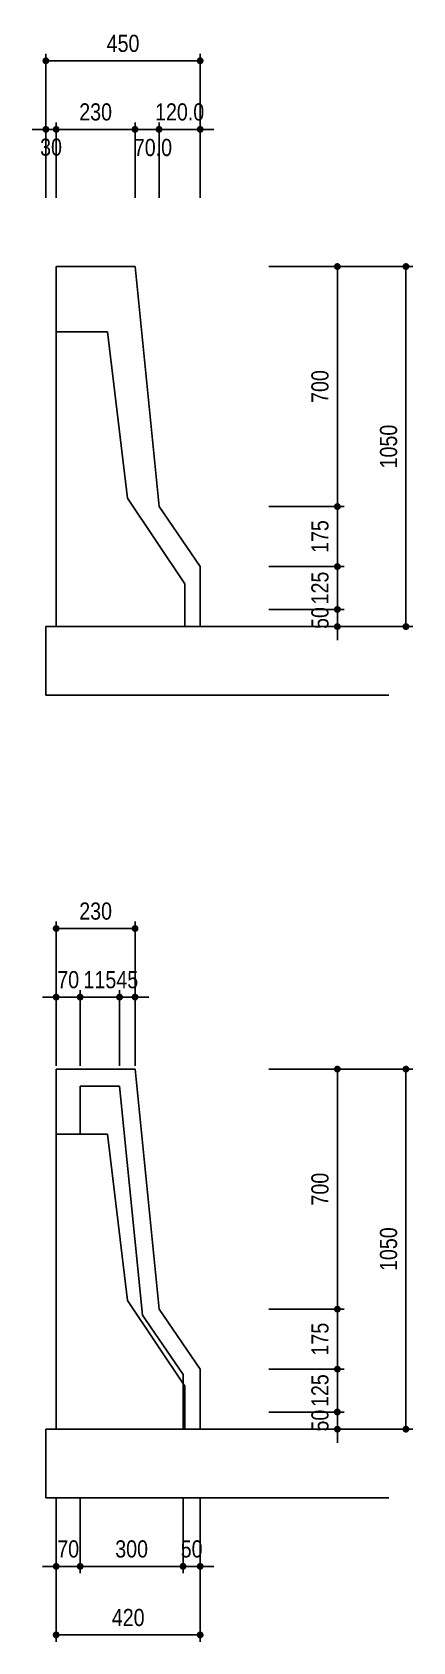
# Model space of a CAD drawing. Header units: millimetres. Extents: x 659 to 5564, y -1893 to 2801.
# Drawn here: x 4454 to 5564, y -1893 to 2801 of the extents above; entities that cross this region are included whole.
import ezdxf

# ---------------------------------------------------------------- set-up
doc = ezdxf.new("R2010")
doc.units = ezdxf.units.MM
doc.header["$LTSCALE"] = 200
doc.layers.add('Bar', color=1, linetype='Continuous')
doc.layers.add('DIM1', color=1, linetype='Continuous')
doc.styles.get("Standard").update_dxf_attribs({"font": 'ARIALN.TTF'})
doc.dimstyles.new('일반도면_0020', dxfattribs={"dimtxt": 50, "dimasz": 20, "dimexe": 20, "dimexo": 200, "dimgap": 25, "dimtad": 1, "dimdec": 0, "dimzin": 0, "dimdsep": 46, "dimtxsty": 'Standard', "dimblk": 'DOT', "dimcen": -100, "dimclrd": 1, "dimclre": 1, "dimclrt": 2, "dimadec": 8, "dimazin": 0, "dimtfac": 1, "dimtdec": 4, "dimtix": 1, "dimtmove": 2, "dimatfit": 3, "dimfxl": 1, "dimtolj": 1, "dimtzin": 0, "dimarcsym": 0})

# ---------------------------------------------------------------- blocks, each defined once
blk = doc.blocks.new('_Dot')
at = {"layer": 'DIM1'}
blk.add_line((0, 0), (-1, 0), dxfattribs=at)
at = {"layer": 'DIM1', "const_width": 0.5}
blk.add_lwpolyline([(-0.25, 0, 1), (0.25, 0, 1)], format="xyb", close=True, dxfattribs=at)
blk = doc.blocks.new('*D24')
at = {"layer": 'Defpoints', "color": 0}
for p in [(4944.1, 1242.3), (5344.1, 1242.3), (4944.1, 1117.3)]:
    blk.add_point(p, dxfattribs=at)
at = {"layer": 'DIM1', "color": 1, "lineweight": -2}
for p, q in [((5344.1, 1262.3), (5344.1, 1282.3)), ((5144.1, 1242.3), (5364.1, 1242.3)), ((5344.1, 1117.3), (5344.1, 1242.3)), ((5144.1, 1117.3), (5364.1, 1117.3)), ((5344.1, 1097.3), (5344.1, 1077.3))]:
    blk.add_line(p, q, dxfattribs=at)
at = {"layer": 'DIM1', "color": 1, "lineweight": -2, "xscale": 20, "yscale": 20, "zscale": 20}
for p, rotation in [((5344.1, 1242.3), 270), ((5344.1, 1117.3), 90)]:
    blk.add_blockref('_Dot', p, dxfattribs=dict(at, rotation=rotation))
at = {"layer": 'DIM1', "color": 2, "insert": (5293.6, 1179.8), "char_height": 50, "attachment_point": 5, "rotation": 90}
blk.add_mtext('\\A1;125', dxfattribs=at)
blk = doc.blocks.new('*D25')
at = {"layer": 'Defpoints', "color": 0}
for p in [(4944.1, 1417.3), (5344.1, 1417.3), (4944.1, 1242.3)]:
    blk.add_point(p, dxfattribs=at)
at = {"layer": 'DIM1', "color": 1, "lineweight": -2}
for p, q in [((5144.1, 1417.3), (5364.1, 1417.3)), ((5344.1, 1262.3), (5344.1, 1397.3)), ((5144.1, 1242.3), (5364.1, 1242.3))]:
    blk.add_line(p, q, dxfattribs=at)
at = {"layer": 'DIM1', "color": 1, "lineweight": -2, "xscale": 20, "yscale": 20, "zscale": 20}
for p, rotation in [((5344.1, 1417.3), 90), ((5344.1, 1242.3), 270)]:
    blk.add_blockref('_Dot', p, dxfattribs=dict(at, rotation=rotation))
at = {"layer": 'DIM1', "color": 2, "insert": (5293.6, 1329.8), "char_height": 50, "attachment_point": 5, "rotation": 90}
blk.add_mtext('\\A1;175', dxfattribs=at)
blk = doc.blocks.new('*D26')
at = {"layer": 'Defpoints', "color": 0}
for p in [(4944.1, 2117.3), (5344.1, 2117.3), (4944.1, 1417.3)]:
    blk.add_point(p, dxfattribs=at)
at = {"layer": 'DIM1', "color": 1, "lineweight": -2}
for p, q in [((5144.1, 2117.3), (5364.1, 2117.3)), ((5344.1, 1437.3), (5344.1, 2097.3)), ((5144.1, 1417.3), (5364.1, 1417.3))]:
    blk.add_line(p, q, dxfattribs=at)
at = {"layer": 'DIM1', "color": 1, "lineweight": -2, "xscale": 20, "yscale": 20, "zscale": 20}
for p, rotation in [((5344.1, 2117.3), 90), ((5344.1, 1417.3), 270)]:
    blk.add_blockref('_Dot', p, dxfattribs=dict(at, rotation=rotation))
at = {"layer": 'DIM1', "color": 2, "insert": (5293.6, 1767.3), "char_height": 50, "attachment_point": 5, "rotation": 90}
blk.add_mtext('\\A1;700', dxfattribs=at)
blk = doc.blocks.new('*D27')
at = {"layer": 'Defpoints', "color": 0}
for p in [(4944.1, 2117.3), (5544.1, 2117.3), (4944.1, 1067.3)]:
    blk.add_point(p, dxfattribs=at)
at = {"layer": 'DIM1', "color": 1, "lineweight": -2}
for p, q in [((5144.1, 2117.3), (5564.1, 2117.3)), ((5544.1, 1087.3), (5544.1, 2097.3)), ((5144.1, 1067.3), (5564.1, 1067.3))]:
    blk.add_line(p, q, dxfattribs=at)
at = {"layer": 'DIM1', "color": 1, "lineweight": -2, "xscale": 20, "yscale": 20, "zscale": 20}
for p, rotation in [((5544.1, 2117.3), 90), ((5544.1, 1067.3), 270)]:
    blk.add_blockref('_Dot', p, dxfattribs=dict(at, rotation=rotation))
at = {"layer": 'DIM1', "color": 2, "insert": (5493.6, 1592.3), "char_height": 50, "attachment_point": 5, "rotation": 90}
blk.add_mtext('\\A1;1050', dxfattribs=at)
blk = doc.blocks.new('*D28')
at = {"layer": 'Defpoints', "color": 0}
for p in [(4494.1, 2517.3), (4494.1, 2117.3), (4524.1, 2117.3)]:
    blk.add_point(p, dxfattribs=at)
at = {"layer": 'DIM1', "color": 1, "lineweight": -2}
for p, q in [((4494.1, 2317.3), (4494.1, 2537.3)), ((4524.1, 2317.3), (4524.1, 2537.3)), ((4474.1, 2517.3), (4454.1, 2517.3)), ((4524.1, 2517.3), (4494.1, 2517.3)), ((4544.1, 2517.3), (4564.1, 2517.3))]:
    blk.add_line(p, q, dxfattribs=at)
at = {"layer": 'DIM1', "color": 1, "lineweight": -2, "xscale": 20, "yscale": 20, "zscale": 20}
blk.add_blockref('_Dot', (4494.1, 2517.3), dxfattribs=at)
at = {"layer": 'DIM1', "color": 1, "lineweight": -2, "xscale": 20, "yscale": 20, "zscale": 20, "rotation": 180}
blk.add_blockref('_Dot', (4524.1, 2517.3), dxfattribs=at)
at = {"layer": 'DIM1', "color": 2, "insert": (4509.1, 2465.1), "char_height": 50, "attachment_point": 5}
blk.add_mtext('\\A1;30', dxfattribs=at)
blk = doc.blocks.new('*D29')
at = {"layer": 'Defpoints', "color": 0}
for p in [(4754.1, 2517.3), (4524.1, 2117.3), (4754.1, 2117.3)]:
    blk.add_point(p, dxfattribs=at)
at = {"layer": 'DIM1', "color": 1, "lineweight": -2}
for p, q in [((4524.1, 2317.3), (4524.1, 2537.3)), ((4754.1, 2317.3), (4754.1, 2537.3)), ((4544.1, 2517.3), (4734.1, 2517.3))]:
    blk.add_line(p, q, dxfattribs=at)
at = {"layer": 'DIM1', "color": 1, "lineweight": -2, "xscale": 20, "yscale": 20, "zscale": 20, "rotation": 180}
blk.add_blockref('_Dot', (4524.1, 2517.3), dxfattribs=at)
at = {"layer": 'DIM1', "color": 1, "lineweight": -2, "xscale": 20, "yscale": 20, "zscale": 20}
blk.add_blockref('_Dot', (4754.1, 2517.3), dxfattribs=at)
at = {"layer": 'DIM1', "color": 2, "insert": (4639.1, 2567.8), "char_height": 50, "attachment_point": 5}
blk.add_mtext('\\A1;230', dxfattribs=at)
blk = doc.blocks.new('*D30')
at = {"layer": 'Defpoints', "color": 0}
for p in [(4824.1, 2517.3), (4754.1, 2117.3), (4824.1, 2117.3)]:
    blk.add_point(p, dxfattribs=at)
at = {"layer": 'DIM1', "color": 1, "lineweight": -2}
for p, q in [((4754.1, 2317.3), (4754.1, 2537.3)), ((4824.1, 2317.3), (4824.1, 2537.3)), ((4734.1, 2517.3), (4714.1, 2517.3)), ((4754.1, 2517.3), (4824.1, 2517.3)), ((4844.1, 2517.3), (4864.1, 2517.3))]:
    blk.add_line(p, q, dxfattribs=at)
at = {"layer": 'DIM1', "color": 1, "lineweight": -2, "xscale": 20, "yscale": 20, "zscale": 20}
blk.add_blockref('_Dot', (4754.1, 2517.3), dxfattribs=at)
at = {"layer": 'DIM1', "color": 1, "lineweight": -2, "xscale": 20, "yscale": 20, "zscale": 20, "rotation": 180}
blk.add_blockref('_Dot', (4824.1, 2517.3), dxfattribs=at)
at = {"layer": 'DIM1', "color": 2, "insert": (4806.3, 2464.1), "char_height": 50, "attachment_point": 5}
blk.add_mtext('\\A1;70.0', dxfattribs=at)
blk = doc.blocks.new('*D31')
at = {"layer": 'Defpoints', "color": 0}
for p in [(4944.1, 2517.3), (4824.1, 2117.3), (4944.1, 2117.3)]:
    blk.add_point(p, dxfattribs=at)
at = {"layer": 'DIM1', "color": 1, "lineweight": -2}
for p, q in [((4824.1, 2317.3), (4824.1, 2537.3)), ((4944.1, 2317.3), (4944.1, 2537.3)), ((4804.1, 2517.3), (4784.1, 2517.3)), ((4824.1, 2517.3), (4944.1, 2517.3)), ((4964.1, 2517.3), (4984.1, 2517.3))]:
    blk.add_line(p, q, dxfattribs=at)
at = {"layer": 'DIM1', "color": 1, "lineweight": -2, "xscale": 20, "yscale": 20, "zscale": 20}
blk.add_blockref('_Dot', (4824.1, 2517.3), dxfattribs=at)
at = {"layer": 'DIM1', "color": 1, "lineweight": -2, "xscale": 20, "yscale": 20, "zscale": 20, "rotation": 180}
blk.add_blockref('_Dot', (4944.1, 2517.3), dxfattribs=at)
at = {"layer": 'DIM1', "color": 2, "insert": (4884.1, 2567.8), "char_height": 50, "attachment_point": 5}
blk.add_mtext('\\A1;120.0', dxfattribs=at)
blk = doc.blocks.new('*D32')
at = {"layer": 'Defpoints', "color": 0}
for p in [(4944.1, 2717.3), (4494.1, 2117.3), (4944.1, 2117.3)]:
    blk.add_point(p, dxfattribs=at)
at = {"layer": 'DIM1', "color": 1, "lineweight": -2}
for p, q in [((4494.1, 2317.3), (4494.1, 2737.3)), ((4944.1, 2317.3), (4944.1, 2737.3)), ((4514.1, 2717.3), (4924.1, 2717.3))]:
    blk.add_line(p, q, dxfattribs=at)
at = {"layer": 'DIM1', "color": 1, "lineweight": -2, "xscale": 20, "yscale": 20, "zscale": 20, "rotation": 180}
blk.add_blockref('_Dot', (4494.1, 2717.3), dxfattribs=at)
at = {"layer": 'DIM1', "color": 1, "lineweight": -2, "xscale": 20, "yscale": 20, "zscale": 20}
blk.add_blockref('_Dot', (4944.1, 2717.3), dxfattribs=at)
at = {"layer": 'DIM1', "color": 2, "insert": (4719.1, 2767.8), "char_height": 50, "attachment_point": 5}
blk.add_mtext('\\A1;450', dxfattribs=at)
blk = doc.blocks.new('*D35')
at = {"layer": 'Defpoints', "color": 0}
for p in [(4944.1, 1117.3), (5344.1, 1117.3), (4944.1, 1067.3)]:
    blk.add_point(p, dxfattribs=at)
at = {"layer": 'DIM1', "color": 1, "lineweight": -2}
for p, q in [((5344.1, 1137.3), (5344.1, 1157.3)), ((5144.1, 1117.3), (5364.1, 1117.3)), ((5344.1, 1067.3), (5344.1, 1117.3)), ((5144.1, 1067.3), (5364.1, 1067.3)), ((5344.1, 1047.3), (5344.1, 1027.3))]:
    blk.add_line(p, q, dxfattribs=at)
at = {"layer": 'DIM1', "color": 1, "lineweight": -2, "xscale": 20, "yscale": 20, "zscale": 20}
for p, rotation in [((5344.1, 1117.3), 270), ((5344.1, 1067.3), 90)]:
    blk.add_blockref('_Dot', p, dxfattribs=dict(at, rotation=rotation))
at = {"layer": 'DIM1', "color": 2, "insert": (5293.6, 1092.3), "char_height": 50, "attachment_point": 5, "rotation": 90}
blk.add_mtext('\\A1;50', dxfattribs=at)
blk = doc.blocks.new('*D62')
at = {"layer": 'Defpoints', "color": 0}
for p in [(4944.1, -1098.1), (5344.1, -1098.1), (4944.1, -1223.1)]:
    blk.add_point(p, dxfattribs=at)
at = {"layer": 'DIM1', "color": 1, "lineweight": -2}
for p, q in [((5344.1, -1078.1), (5344.1, -1058.1)), ((5144.1, -1098.1), (5364.1, -1098.1)), ((5344.1, -1223.1), (5344.1, -1098.1)), ((5144.1, -1223.1), (5364.1, -1223.1)), ((5344.1, -1243.1), (5344.1, -1263.1))]:
    blk.add_line(p, q, dxfattribs=at)
at = {"layer": 'DIM1', "color": 1, "lineweight": -2, "xscale": 20, "yscale": 20, "zscale": 20}
for p, rotation in [((5344.1, -1098.1), 270), ((5344.1, -1223.1), 90)]:
    blk.add_blockref('_Dot', p, dxfattribs=dict(at, rotation=rotation))
at = {"layer": 'DIM1', "color": 2, "insert": (5293.6, -1160.6), "char_height": 50, "attachment_point": 5, "rotation": 90}
blk.add_mtext('\\A1;125', dxfattribs=at)
blk = doc.blocks.new('*D63')
at = {"layer": 'Defpoints', "color": 0}
for p in [(4944.1, -923.1), (5344.1, -923.1), (4944.1, -1098.1)]:
    blk.add_point(p, dxfattribs=at)
at = {"layer": 'DIM1', "color": 1, "lineweight": -2}
for p, q in [((5144.1, -923.1), (5364.1, -923.1)), ((5344.1, -1078.1), (5344.1, -943.1)), ((5144.1, -1098.1), (5364.1, -1098.1))]:
    blk.add_line(p, q, dxfattribs=at)
at = {"layer": 'DIM1', "color": 1, "lineweight": -2, "xscale": 20, "yscale": 20, "zscale": 20}
for p, rotation in [((5344.1, -923.1), 90), ((5344.1, -1098.1), 270)]:
    blk.add_blockref('_Dot', p, dxfattribs=dict(at, rotation=rotation))
at = {"layer": 'DIM1', "color": 2, "insert": (5293.6, -1010.6), "char_height": 50, "attachment_point": 5, "rotation": 90}
blk.add_mtext('\\A1;175', dxfattribs=at)
blk = doc.blocks.new('*D64')
at = {"layer": 'Defpoints', "color": 0}
for p in [(4944.1, -223.1), (5344.1, -223.1), (4944.1, -923.1)]:
    blk.add_point(p, dxfattribs=at)
at = {"layer": 'DIM1', "color": 1, "lineweight": -2}
for p, q in [((5144.1, -223.1), (5364.1, -223.1)), ((5344.1, -903.1), (5344.1, -243.1)), ((5144.1, -923.1), (5364.1, -923.1))]:
    blk.add_line(p, q, dxfattribs=at)
at = {"layer": 'DIM1', "color": 1, "lineweight": -2, "xscale": 20, "yscale": 20, "zscale": 20}
for p, rotation in [((5344.1, -223.1), 90), ((5344.1, -923.1), 270)]:
    blk.add_blockref('_Dot', p, dxfattribs=dict(at, rotation=rotation))
at = {"layer": 'DIM1', "color": 2, "insert": (5293.6, -573.1), "char_height": 50, "attachment_point": 5, "rotation": 90}
blk.add_mtext('\\A1;700', dxfattribs=at)
blk = doc.blocks.new('*D65')
at = {"layer": 'Defpoints', "color": 0}
for p in [(4944.1, -223.1), (5544.1, -223.1), (4944.1, -1273.1)]:
    blk.add_point(p, dxfattribs=at)
at = {"layer": 'DIM1', "color": 1, "lineweight": -2}
for p, q in [((5144.1, -223.1), (5564.1, -223.1)), ((5544.1, -1253.1), (5544.1, -243.1)), ((5144.1, -1273.1), (5564.1, -1273.1))]:
    blk.add_line(p, q, dxfattribs=at)
at = {"layer": 'DIM1', "color": 1, "lineweight": -2, "xscale": 20, "yscale": 20, "zscale": 20}
for p, rotation in [((5544.1, -223.1), 90), ((5544.1, -1273.1), 270)]:
    blk.add_blockref('_Dot', p, dxfattribs=dict(at, rotation=rotation))
at = {"layer": 'DIM1', "color": 2, "insert": (5493.6, -748.1), "char_height": 50, "attachment_point": 5, "rotation": 90}
blk.add_mtext('\\A1;1050', dxfattribs=at)
blk = doc.blocks.new('*D61')
at = {"layer": 'Defpoints', "color": 0}
for p in [(4944.1, -1223.1), (5344.1, -1223.1), (4944.1, -1273.1)]:
    blk.add_point(p, dxfattribs=at)
at = {"layer": 'DIM1', "color": 1, "lineweight": -2}
for p, q in [((5344.1, -1203.1), (5344.1, -1183.1)), ((5144.1, -1223.1), (5364.1, -1223.1)), ((5344.1, -1273.1), (5344.1, -1223.1)), ((5144.1, -1273.1), (5364.1, -1273.1)), ((5344.1, -1293.1), (5344.1, -1313.1))]:
    blk.add_line(p, q, dxfattribs=at)
at = {"layer": 'DIM1', "color": 1, "lineweight": -2, "xscale": 20, "yscale": 20, "zscale": 20}
for p, rotation in [((5344.1, -1223.1), 270), ((5344.1, -1273.1), 90)]:
    blk.add_blockref('_Dot', p, dxfattribs=dict(at, rotation=rotation))
at = {"layer": 'DIM1', "color": 2, "insert": (5293.6, -1248.1), "char_height": 50, "attachment_point": 5, "rotation": 90}
blk.add_mtext('\\A1;50', dxfattribs=at)
blk = doc.blocks.new('*D71')
at = {"layer": 'Defpoints', "color": 0}
for p in [(4594.1, -13.1), (4524.1, -413.1), (4594.1, -413.1)]:
    blk.add_point(p, dxfattribs=at)
at = {"layer": 'DIM1', "color": 1, "lineweight": -2}
for p, q in [((4524.1, -213.1), (4524.1, 6.9)), ((4594.1, -213.1), (4594.1, 6.9)), ((4504.1, -13.1), (4484.1, -13.1)), ((4524.1, -13.1), (4594.1, -13.1)), ((4614.1, -13.1), (4634.1, -13.1))]:
    blk.add_line(p, q, dxfattribs=at)
at = {"layer": 'DIM1', "color": 1, "lineweight": -2, "xscale": 20, "yscale": 20, "zscale": 20}
blk.add_blockref('_Dot', (4524.1, -13.1), dxfattribs=at)
at = {"layer": 'DIM1', "color": 1, "lineweight": -2, "xscale": 20, "yscale": 20, "zscale": 20, "rotation": 180}
blk.add_blockref('_Dot', (4594.1, -13.1), dxfattribs=at)
at = {"layer": 'DIM1', "color": 2, "insert": (4559.1, 37.4), "char_height": 50, "attachment_point": 5}
blk.add_mtext('\\A1;70', dxfattribs=at)
blk = doc.blocks.new('*D72')
at = {"layer": 'Defpoints', "color": 0}
for p in [(4708.9, -13.1), (4594.1, -413.1), (4708.9, -413.1)]:
    blk.add_point(p, dxfattribs=at)
at = {"layer": 'DIM1', "color": 1, "lineweight": -2}
for p, q in [((4594.1, -213.1), (4594.1, 6.9)), ((4708.9, -213.1), (4708.9, 6.9)), ((4574.1, -13.1), (4554.1, -13.1)), ((4594.1, -13.1), (4708.9, -13.1)), ((4728.9, -13.1), (4748.9, -13.1))]:
    blk.add_line(p, q, dxfattribs=at)
at = {"layer": 'DIM1', "color": 1, "lineweight": -2, "xscale": 20, "yscale": 20, "zscale": 20}
blk.add_blockref('_Dot', (4594.1, -13.1), dxfattribs=at)
at = {"layer": 'DIM1', "color": 1, "lineweight": -2, "xscale": 20, "yscale": 20, "zscale": 20, "rotation": 180}
blk.add_blockref('_Dot', (4708.9, -13.1), dxfattribs=at)
at = {"layer": 'DIM1', "color": 2, "insert": (4651.5, 37.4), "char_height": 50, "attachment_point": 5}
blk.add_mtext('\\A1;115', dxfattribs=at)
blk = doc.blocks.new('*D73')
at = {"layer": 'Defpoints', "color": 0}
for p in [(4754.1, -13.1), (4708.9, -413.1), (4754.1, -413.1)]:
    blk.add_point(p, dxfattribs=at)
at = {"layer": 'DIM1', "color": 1, "lineweight": -2}
for p, q in [((4708.9, -213.1), (4708.9, 6.9)), ((4754.1, -213.1), (4754.1, 6.9)), ((4688.9, -13.1), (4668.9, -13.1)), ((4708.9, -13.1), (4754.1, -13.1)), ((4774.1, -13.1), (4794.1, -13.1))]:
    blk.add_line(p, q, dxfattribs=at)
at = {"layer": 'DIM1', "color": 1, "lineweight": -2, "xscale": 20, "yscale": 20, "zscale": 20}
blk.add_blockref('_Dot', (4708.9, -13.1), dxfattribs=at)
at = {"layer": 'DIM1', "color": 1, "lineweight": -2, "xscale": 20, "yscale": 20, "zscale": 20, "rotation": 180}
blk.add_blockref('_Dot', (4754.1, -13.1), dxfattribs=at)
at = {"layer": 'DIM1', "color": 2, "insert": (4731.5, 37.3), "char_height": 50, "attachment_point": 5}
blk.add_mtext('\\A1;45', dxfattribs=at)
blk = doc.blocks.new('*D74')
at = {"layer": 'Defpoints', "color": 0}
for p in [(4754.1, 186.9), (4524.1, -413.1), (4754.1, -413.1)]:
    blk.add_point(p, dxfattribs=at)
at = {"layer": 'DIM1', "color": 1, "lineweight": -2}
for p, q in [((4524.1, -213.1), (4524.1, 206.9)), ((4754.1, -213.1), (4754.1, 206.9)), ((4544.1, 186.9), (4734.1, 186.9))]:
    blk.add_line(p, q, dxfattribs=at)
at = {"layer": 'DIM1', "color": 1, "lineweight": -2, "xscale": 20, "yscale": 20, "zscale": 20, "rotation": 180}
blk.add_blockref('_Dot', (4524.1, 186.9), dxfattribs=at)
at = {"layer": 'DIM1', "color": 1, "lineweight": -2, "xscale": 20, "yscale": 20, "zscale": 20}
blk.add_blockref('_Dot', (4754.1, 186.9), dxfattribs=at)
at = {"layer": 'DIM1', "color": 2, "insert": (4639.1, 237.4), "char_height": 50, "attachment_point": 5}
blk.add_mtext('\\A1;230', dxfattribs=at)
blk = doc.blocks.new('*D75')
at = {"layer": 'Defpoints', "color": 0}
for p in [(4524.1, -1273.1), (4594.1, -1273.1), (4594.1, -1673.1)]:
    blk.add_point(p, dxfattribs=at)
at = {"layer": 'DIM1', "color": 1, "lineweight": -2}
for p, q in [((4524.1, -1473.1), (4524.1, -1693.1)), ((4594.1, -1473.1), (4594.1, -1693.1)), ((4504.1, -1673.1), (4484.1, -1673.1)), ((4524.1, -1673.1), (4594.1, -1673.1)), ((4614.1, -1673.1), (4634.1, -1673.1))]:
    blk.add_line(p, q, dxfattribs=at)
at = {"layer": 'DIM1', "color": 1, "lineweight": -2, "xscale": 20, "yscale": 20, "zscale": 20}
blk.add_blockref('_Dot', (4524.1, -1673.1), dxfattribs=at)
at = {"layer": 'DIM1', "color": 1, "lineweight": -2, "xscale": 20, "yscale": 20, "zscale": 20, "rotation": 180}
blk.add_blockref('_Dot', (4594.1, -1673.1), dxfattribs=at)
at = {"layer": 'DIM1', "color": 2, "insert": (4559.1, -1622.6), "char_height": 50, "attachment_point": 5}
blk.add_mtext('\\A1;70', dxfattribs=at)
blk = doc.blocks.new('*D76')
at = {"layer": 'Defpoints', "color": 0}
for p in [(4594.1, -1273.1), (4894.1, -1273.1), (4894.1, -1673.1)]:
    blk.add_point(p, dxfattribs=at)
at = {"layer": 'DIM1', "color": 1, "lineweight": -2}
for p, q in [((4594.1, -1473.1), (4594.1, -1693.1)), ((4894.1, -1473.1), (4894.1, -1693.1)), ((4614.1, -1673.1), (4874.1, -1673.1))]:
    blk.add_line(p, q, dxfattribs=at)
at = {"layer": 'DIM1', "color": 1, "lineweight": -2, "xscale": 20, "yscale": 20, "zscale": 20, "rotation": 180}
blk.add_blockref('_Dot', (4594.1, -1673.1), dxfattribs=at)
at = {"layer": 'DIM1', "color": 1, "lineweight": -2, "xscale": 20, "yscale": 20, "zscale": 20}
blk.add_blockref('_Dot', (4894.1, -1673.1), dxfattribs=at)
at = {"layer": 'DIM1', "color": 2, "insert": (4744.1, -1622.6), "char_height": 50, "attachment_point": 5}
blk.add_mtext('\\A1;300', dxfattribs=at)
blk = doc.blocks.new('*D77')
at = {"layer": 'Defpoints', "color": 0}
for p in [(4894.1, -1273.1), (4944.1, -1273.1), (4944.1, -1673.1)]:
    blk.add_point(p, dxfattribs=at)
at = {"layer": 'DIM1', "color": 1, "lineweight": -2}
for p, q in [((4894.1, -1473.1), (4894.1, -1693.1)), ((4944.1, -1473.1), (4944.1, -1693.1)), ((4874.1, -1673.1), (4854.1, -1673.1)), ((4894.1, -1673.1), (4944.1, -1673.1)), ((4964.1, -1673.1), (4984.1, -1673.1))]:
    blk.add_line(p, q, dxfattribs=at)
at = {"layer": 'DIM1', "color": 1, "lineweight": -2, "xscale": 20, "yscale": 20, "zscale": 20}
blk.add_blockref('_Dot', (4894.1, -1673.1), dxfattribs=at)
at = {"layer": 'DIM1', "color": 1, "lineweight": -2, "xscale": 20, "yscale": 20, "zscale": 20, "rotation": 180}
blk.add_blockref('_Dot', (4944.1, -1673.1), dxfattribs=at)
at = {"layer": 'DIM1', "color": 2, "insert": (4919.1, -1622.6), "char_height": 50, "attachment_point": 5}
blk.add_mtext('\\A1;50', dxfattribs=at)
blk = doc.blocks.new('*D78')
at = {"layer": 'Defpoints', "color": 0}
for p in [(4524.1, -1273.1), (4944.1, -1273.1), (4944.1, -1873.1)]:
    blk.add_point(p, dxfattribs=at)
at = {"layer": 'DIM1', "color": 1, "lineweight": -2}
for p, q in [((4524.1, -1473.1), (4524.1, -1893.1)), ((4944.1, -1473.1), (4944.1, -1893.1)), ((4544.1, -1873.1), (4924.1, -1873.1))]:
    blk.add_line(p, q, dxfattribs=at)
at = {"layer": 'DIM1', "color": 1, "lineweight": -2, "xscale": 20, "yscale": 20, "zscale": 20, "rotation": 180}
blk.add_blockref('_Dot', (4524.1, -1873.1), dxfattribs=at)
at = {"layer": 'DIM1', "color": 1, "lineweight": -2, "xscale": 20, "yscale": 20, "zscale": 20}
blk.add_blockref('_Dot', (4944.1, -1873.1), dxfattribs=at)
at = {"layer": 'DIM1', "color": 2, "insert": (4734.1, -1822.6), "char_height": 50, "attachment_point": 5}
blk.add_mtext('\\A1;420', dxfattribs=at)

msp = doc.modelspace()

# ---------------------------------------------------------------- linework, layer by layer
for p, q in [((4524.13, 2117.29), (4754.13, 2117.29)), ((4524.13, 1927.29), (4524.13, 2117.29)), ((4754.13, 2117.29), (4824.13, 1417.29)), ((4524.13, 1927.29), (4674.13, 1927.29)), ((4524.13, 1927.29), (4524.13, 1067.29)), ((4674.13, 1927.29), (4731.63, 1442.29)), ((4731.63, 1442.29), (4899.13, 1192.29)), ((4824.13, 1417.29), (4944.13, 1242.29)), ((4944.13, 1242.29), (4944.13, 1067.29)), ((4899.13, 1192.29), (4899.13, 1067.29)), ((4494.13, 1067.29), (5494.13, 1067.29)), ((4494.13, 1067.29), (4494.13, 867.29)), ((4494.13, 867.29), (5494.13, 867.29)), ((4524.13, -223.12), (4754.13, -223.12)), ((4524.13, -413.12), (4524.13, -223.12)), ((4754.13, -223.12), (4824.13, -923.12)), ((4524.13, -413.12), (4674.13, -413.12)), ((4524.13, -413.12), (4524.13, -1273.12)), ((4674.13, -413.12), (4731.63, -898.12)), ((4731.63, -898.12), (4899.13, -1148.12)), ((4824.13, -923.12), (4944.13, -1098.12)), ((4944.13, -1098.12), (4944.13, -1273.12)), ((4899.13, -1148.12), (4899.13, -1273.12)), ((4494.13, -1273.12), (5494.13, -1273.12)), ((4494.13, -1273.12), (4494.13, -1473.12)), ((4494.13, -1473.12), (5494.13, -1473.12))]:
    msp.add_line(p, q)
at = {"layer": 'Bar'}
for p, q in [((4594.13, -413.12), (4594.13, -273.12)), ((4594.13, -273.12), (4708.88, -273.12)), ((4708.88, -273.12), (4775.66, -940.84)), ((4775.66, -940.84), (4894.13, -1113.62)), ((4894.13, -1113.62), (4894.13, -1273.12))]:
    msp.add_line(p, q, dxfattribs=at)

# ---------------------------------------------------------------- dimensions: what is measured, and where the dimension line sits
at = {"layer": 'DIM1'}
for base, p1, p2, picture, middle in [((4944.13, 2717.29), (4494.13, 2117.29), (4944.13, 2117.29), '*D32', (4719.13, 2767.82)), ((4754.13, 2517.29), (4524.13, 2117.29), (4754.13, 2117.29), '*D29', (4639.13, 2567.82)), ((4754.13, 186.88), (4524.13, -413.12), (4754.13, -413.12), '*D74', (4639.13, 237.41)), ((4594.13, -13.12), (4524.13, -413.12), (4594.13, -413.12), '*D71', (4559.13, 37.41)), ((4708.88, -13.12), (4594.13, -413.12), (4708.88, -413.12), '*D72', (4651.51, 37.41)), ((4754.13, -13.12), (4708.88, -413.12), (4754.13, -413.12), '*D73', (4731.51, 37.3)), ((4594.13, -1673.12), (4524.13, -1273.12), (4594.13, -1273.12), '*D75', (4559.13, -1622.59)), ((4944.13, -1873.12), (4524.13, -1273.12), (4944.13, -1273.12), '*D78', (4734.13, -1822.59)), ((4894.13, -1673.12), (4594.13, -1273.12), (4894.13, -1273.12), '*D76', (4744.13, -1622.59)), ((4944.13, -1673.12), (4894.13, -1273.12), (4944.13, -1273.12), '*D77', (4919.13, -1622.59))]:
    dim = msp.add_linear_dim(base=base, p1=p1, p2=p2, dimstyle='일반도면_0020', dxfattribs=at)
    dim.commit()
    dim.dimension.update_dxf_attribs({"geometry": picture, "text_midpoint": middle})
dim = msp.add_linear_dim(base=(4944.13, 2517.29), p1=(4824.13, 2117.29), p2=(4944.13, 2117.29), dimstyle='일반도면_0020', override={"dimdec": 1}, dxfattribs=at)
dim.commit()
dim.dimension.update_dxf_attribs({"geometry": '*D31', "text_midpoint": (4884.13, 2567.82)})
dim = msp.add_linear_dim(base=(4494.13, 2517.29), p1=(4524.13, 2117.29), p2=(4494.13, 2117.29), dimstyle='일반도면_0020', dxfattribs=at)
dim.commit()
dim.dimension.update_dxf_attribs({"geometry": '*D28', "text_midpoint": (4509.13, 2465.12), "dimtype": 160})
dim = msp.add_linear_dim(base=(4824.13, 2517.29), p1=(4754.13, 2117.29), p2=(4824.13, 2117.29), dimstyle='일반도면_0020', override={"dimdec": 1, "dimtxsty": 'Standard'}, dxfattribs=at)
dim.commit()
dim.dimension.update_dxf_attribs({"geometry": '*D30', "text_midpoint": (4806.31, 2464.13), "dimtype": 160})
for base, p1, p2, picture, middle in [((5344.13, 2117.29), (4944.13, 1417.29), (4944.13, 2117.29), '*D26', (5293.61, 1767.29)), ((5544.13, 2117.29), (4944.13, 1067.29), (4944.13, 2117.29), '*D27', (5493.61, 1592.29)), ((5344.13, 1417.29), (4944.13, 1242.29), (4944.13, 1417.29), '*D25', (5293.61, 1329.79)), ((5344.13, 1242.29), (4944.13, 1117.29), (4944.13, 1242.29), '*D24', (5293.61, 1179.79)), ((5344.13, 1117.29), (4944.13, 1067.29), (4944.13, 1117.29), '*D35', (5293.61, 1092.29)), ((5344.13, -223.12), (4944.13, -923.12), (4944.13, -223.12), '*D64', (5293.61, -573.12)), ((5544.13, -223.12), (4944.13, -1273.12), (4944.13, -223.12), '*D65', (5493.61, -748.12)), ((5344.13, -923.12), (4944.13, -1098.12), (4944.13, -923.12), '*D63', (5293.61, -1010.62)), ((5344.13, -1098.12), (4944.13, -1223.12), (4944.13, -1098.12), '*D62', (5293.61, -1160.62)), ((5344.13, -1223.12), (4944.13, -1273.12), (4944.13, -1223.12), '*D61', (5293.61, -1248.12))]:
    dim = msp.add_linear_dim(base=base, p1=p1, p2=p2, angle=90, dimstyle='일반도면_0020', dxfattribs=at)
    dim.commit()
    dim.dimension.update_dxf_attribs({"geometry": picture, "text_midpoint": middle})

doc.saveas('drawing.dxf')
